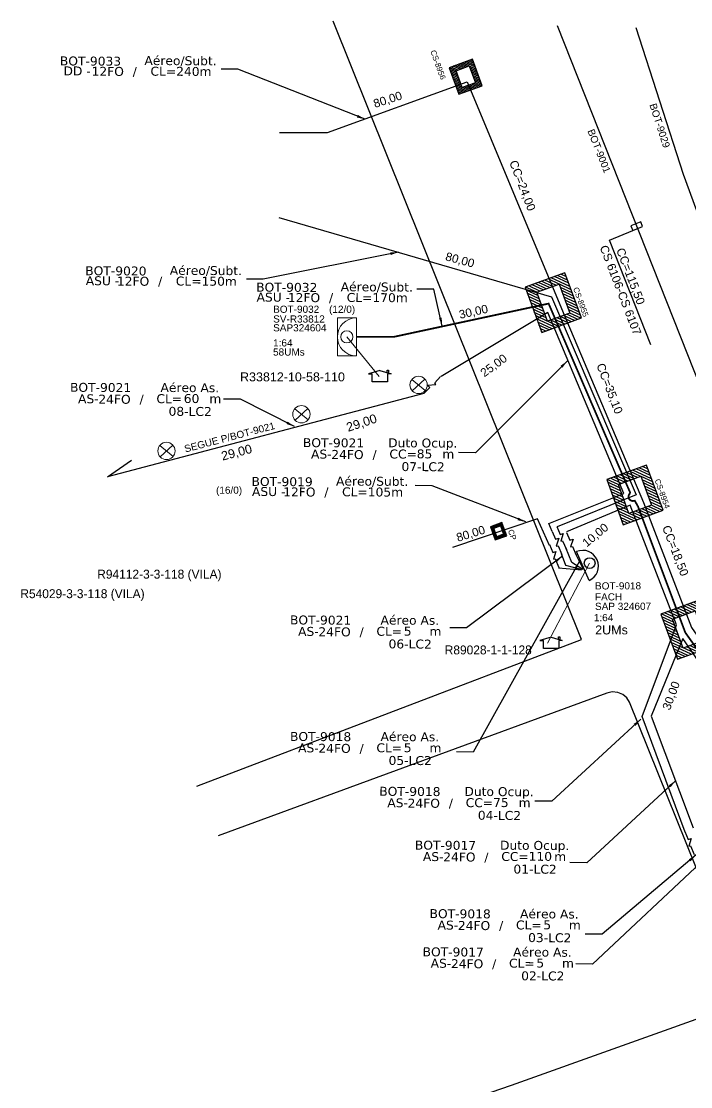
# Model space of a CAD drawing. Header units: metres. Extents: x -1286 to 457, y -500 to 94.
# Drawn here: x -922.7 to -761.7, y -364.1 to -107.8 of the extents above; entities that cross this region are included whole.
import ezdxf
from ezdxf.enums import TextEntityAlignment as Align

# ---------------------------------------------------------------- set-up
doc = ezdxf.new("R2010")
doc.units = ezdxf.units.M
doc.linetypes.add('PHANTOM2', pattern=[1.25, 0.625, -0.125, 0.125, -0.125, 0.125, -0.125])
for name, color, linetype in [('10.1-Caixas Subterrâneas', 5, 'Continuous'), ('CAP a instalar', 1, 'Continuous'), ('Comprimeto de lance', 3, 'Continuous'), ('label_cabos', 7, 'Continuous'), ('Legenda', 1, 'Continuous'), ('locais', 7, 'Continuous'), ('QUADRA', 7, 'Continuous'), ('Subida Lateral', 5, 'Continuous'), ('surveys', 7, 'Continuous'), ('surveys legendas', 7, 'Continuous')]:
    doc.layers.add(name, color=color, linetype=linetype)
for name, color, linetype, lineweight in [('10.4-Postes', 1, 'Continuous', 0), ("20.0-LEGENDA DOS CDO'S", 1, 'Continuous', 0), ('20.1-CDO_INTERIOR', 1, 'Continuous', 0)]:
    doc.layers.add(name, color=color, linetype=linetype, lineweight=lineweight)
doc.layers.add('DROP DE CLIENTE', color=140, linetype='Continuous', plot=False)
doc.layers.add('EXTRA', color=50, linetype='Continuous', plot=False)
doc.styles.add('ARIAL', font='arial.ttf')
doc.styles.add('DIGICADE', font='arial.ttf')
doc.styles.add('FTTH', font='arial.ttf')
doc.styles.add('siredit', font='verdana.ttf')
doc.linetypes.add('FENCELINE1', pattern='A,0.25,-0.1,[133,ltypeshp.shx,S=0.1,R=0,X=-0.1,Y=0],-0.1,1', length=1.45)
doc.dimstyles.new('ISO-25', dxfattribs={"dimtxt": 2.5, "dimasz": 2.5, "dimexe": 1.25, "dimexo": 0.625, "dimtad": 1, "dimtxsty": 'Standard', "dimcen": 2.5, "dimadec": 0, "dimazin": 0, "dimtfac": 1, "dimtmove": 0, "dimatfit": 3, "dimfxl": 0, "dimarcsym": 0})

# ---------------------------------------------------------------- blocks, each defined once
blk = doc.blocks.new('*X70')
at = {"color": 0, "linetype": 'Continuous'}
for p, q in [((-1.25, 0.34099), (-0.49099, 1.1)), ((-1.25, 0.517767), (-0.667767, 1.1)), ((-1.25, 0.694544), (-0.844544, 1.1)), ((-1.25, 0.87132), (-1.02132, 1.1)), ((-1.25, 1.048097), (-1.198097, 1.1)), ((-1.25, 0.164214), (-0.8035, 0.610714)), ((-0.789214, 0.625), (-0.314214, 1.1)), ((-0.612437, 0.625), (-0.137437, 1.1)), ((-0.43566, 0.625), (0.03934, 1.1)), ((-0.258883, 0.625), (0.216117, 1.1)), ((-0.082107, 0.625), (0.392893, 1.1)), ((0.09467, 0.625), (0.56967, 1.1)), ((0.271447, 0.625), (0.746447, 1.1)), ((0.448223, 0.625), (0.923223, 1.1)), ((0.625, 0.625), (1.1, 1.1)), ((0.801777, 0.625), (1.25, 1.073223)), ((0.8035, 0.449947), (1.25, 0.896447)), ((0.8035, 0.27317), (1.25, 0.71967)), ((-1.25, -0.012563), (-0.8035, 0.433937)), ((-1.25, -0.18934), (-0.8035, 0.25716)), ((-1.25, -0.366117), (-0.8035, 0.080383)), ((0.8035, 0.096393), (1.25, 0.542893)), ((0.8035, -0.080383), (1.25, 0.366117)), ((0.8035, -0.25716), (1.25, 0.18934)), ((0.8035, -0.433937), (1.25, 0.012563)), ((-1.25, -0.542893), (-0.8035, -0.096393)), ((-1.25, -0.71967), (-0.8035, -0.27317)), ((-1.25, -0.896447), (-0.8035, -0.449947)), ((0.49099, -1.1), (1.25, -0.34099)), ((0.667767, -1.1), (1.25, -0.517767)), ((0.8035, -0.610714), (1.25, -0.164214)), ((-1.25, -1.073223), (-0.801777, -0.625)), ((-1.1, -1.1), (-0.625, -0.625)), ((-0.923223, -1.1), (-0.448223, -0.625)), ((-0.746447, -1.1), (-0.271447, -0.625)), ((-0.56967, -1.1), (-0.09467, -0.625)), ((-0.392893, -1.1), (0.082107, -0.625)), ((-0.216117, -1.1), (0.258883, -0.625)), ((-0.03934, -1.1), (0.43566, -0.625)), ((0.137437, -1.1), (0.612437, -0.625)), ((0.314214, -1.1), (0.789214, -0.625)), ((0.844544, -1.1), (1.25, -0.694544)), ((1.02132, -1.1), (1.25, -0.87132)), ((1.198097, -1.1), (1.25, -1.048097))]:
    blk.add_line(p, q, dxfattribs=at)
blk = doc.blocks.new('MANHOLE_MQ')
at = {"color": 0, "linetype": 'Continuous'}
for p, q in [((0.00000623, 0.00000569), (-0.00000627, 0.00000569)), ((-0.00000627, 0.00000569), (-0.00000627, -0.00000531)), ((0.00000623, -0.00000531), (0.00000623, 0.00000569)), ((-0.00000404, 0.00000331), (0.00000399, 0.00000331)), ((-0.00000404, -0.00000294), (-0.00000404, 0.00000331)), ((0.00000399, 0.00000331), (0.00000399, -0.00000294)), ((-0.00000627, -0.00000531), (0.00000623, -0.00000531)), ((0.00000399, -0.00000294), (-0.00000404, -0.00000294)), ((0.00000399, -0.00000294), (0.00000399, -0.00000294))]:
    blk.add_line(p, q, dxfattribs=at)
at = {"color": 0, "linetype": 'Continuous', "xscale": 5e-06, "yscale": 5e-06, "zscale": 1e-05}
blk.add_blockref('*X70', (-0.00000002, 0.00000019), dxfattribs=at)
blk = doc.blocks.new('SURVEY_SURVEY')
for p, q in [((0, 0.0000127), (-0.0000126, 0.000009)), ((0, 0.0000127), (0.0000126, 0.000009)), ((0.0000084, 0.0000132), (0.0000098, 0.0000132)), ((0.0000084, 0.0000103), (0.0000084, 0.0000132)), ((0.0000098, 0.0000132), (0.0000098, 0.0000099)), ((-0.0000126, 0.000009), (-0.0000086, 0.000009)), ((-0.0000086, 0), (-0.0000086, 0.000009)), ((0.0000086, 0), (-0.0000086, 0)), ((0.0000126, 0.000009), (0.0000086, 0.000009)), ((0.0000086, 0.000009), (0.0000086, 0))]:
    blk.add_line(p, q)
blk = doc.blocks.new('PDO_PRD')
at = {"color": 7}
blk.add_line((2.5, 0), (-2.5, 0), dxfattribs=at)
blk.add_circle((0, 1.19), 0.862, dxfattribs=at)
blk.add_arc((0, 0), 2.5, 0, 180, dxfattribs=at)
blk = doc.blocks.new('POLE_POLE')
at = {"layer": '10.4-Postes', "color": 1, "linetype": 'PHANTOM2'}
for points in [[(-0.00000489, 0.00000799), (0.00000449, 0.00000037)], [(0.00000423, 0.00000829), (-0.00000463, 0.00000007)]]:
    blk.add_lwpolyline(points, dxfattribs=at)
at = {"layer": '10.4-Postes', "color": 1}
blk.add_circle((-0.0000002, 0.00000418), 0.00000604, dxfattribs=at)
blk = doc.blocks.new('Inst CDOE-8 CAIXA DIST OPT CDOE 48F_8D C_SPL OPTAP')
at = {"layer": "20.0-LEGENDA DOS CDO'S", "color": 0}
for tag, p, style, flags in [('ID_ATIVIDADE', (0.12, 6.47), 'ARIAL', 3), ('FATOR', (7.92, 6.47), 'ARIAL', 1), ('QTDE', (0.23, -0.97), 'DIGICADE', 3)]:
    blk.add_attdef(tag, p, '', height=0.8, rotation=0.118, dxfattribs=dict(at, style=style, flags=flags))
at = {"layer": "20.0-LEGENDA DOS CDO'S", "color": 0, "style": 'ARIAL'}
for tag, p, height in [('FID', (0.12, 5.25), 0.8), ('CORDOALHA', (0.12, 4.02), 0.8), ('SAP', (0.12, 2.96), 0.8), ('1:XX', (-0.01, 1.7), 0.8), ('UMS', (0.14, 0.22), 1)]:
    blk.add_attdef(tag, p, '', height=height, rotation=0.118, dxfattribs=at)
blk.add_attdef('FIBRAS_UTILIZADAS', text='', height=0.8, rotation=0.118, dxfattribs=at).set_placement((13.48, 5.26), align=Align.CENTER)
blk = doc.blocks.new('Inst CB DT OCUP CFOA-SM-AS-80-TS-24')
at = {"layer": 'label_cabos', "color": 0, "style": 'siredit'}
for tag, flags, p in [('ID_ATIVIDADE', 3, (1.31, 2.67)), ('FATOR', 1, (11.56, 2.55))]:
    blk.add_attdef(tag, text='', height=1, rotation=359.69, dxfattribs=dict(at, flags=flags)).set_placement(p, align=Align.MIDDLE_CENTER)
for tag, p in [('DESTINO_CABO', (3.13, 1.26)), ('TIPO_CABO', (13.11, 1.24)), ('TIPO_CABO', (1.76, 0)), ('CABO', (4.69, -0.05)), ('/', (7.71, -0.05)), ('LANCE', (10.91, 0)), ('UND', (15.96, 0)), ('FID', (13.15, -1.41))]:
    blk.add_attdef(tag, text='', height=1, rotation=359.69, dxfattribs=at).set_placement(p, align=Align.MIDDLE_CENTER)
blk.add_attdef('QTDE', (12.43, -0.47), '', height=1, rotation=359.69, dxfattribs=at)
blk = doc.blocks.new('Inst CB AS CFOA-SM-AS-80-TS-24')
at = {"layer": 'label_cabos', "color": 0, "style": 'siredit'}
for tag, flags, p in [('ID_ATIVIDADE', 3, (1.31, 2.67)), ('FATOR', 1, (11.56, 2.55))]:
    blk.add_attdef(tag, text='', height=1, rotation=359.69, dxfattribs=dict(at, flags=flags)).set_placement(p, align=Align.MIDDLE_CENTER)
for tag, p in [('DESTINO_CABO', (3.13, 1.26)), ('TIPO_CABO', (13.11, 1.24)), ('TIPO_CABO', (1.76, 0)), ('CABO', (4.69, -0.05)), ('/', (7.71, -0.05)), ('LANCE', (10.81, 0)), ('UND', (15.96, 0)), ('FID', (13.15, -1.41))]:
    blk.add_attdef(tag, text='', height=1, rotation=359.69, dxfattribs=at).set_placement(p, align=Align.MIDDLE_CENTER)
blk.add_attdef('QTDE', (12.43, -0.47), '', height=1, rotation=359.69, dxfattribs=at)
blk = doc.blocks.new('LEGENDA DOS CABOS')
at = {"layer": 'EXTRA', "color": 0, "style": 'siredit'}
for tag, p in [('ID', (4.6, 0.97)), ('XX', (9.03, 0.97))]:
    blk.add_attdef(tag, text='', height=0.48, rotation=359.69, dxfattribs=at).set_placement(p, align=Align.MIDDLE_CENTER)
at = {"layer": 'Legenda', "color": 0, "style": 'siredit'}
for tag, p in [('TIPO_CABO', (1.31, 0)), ('CABO', (4.69, -0.05)), ('/', (6.81, -0.05)), ('METROS', (10.03, -0.05))]:
    blk.add_attdef(tag, text='', height=0.8, rotation=359.69, dxfattribs=at).set_placement(p, align=Align.MIDDLE_CENTER)

msp = doc.modelspace()

# ---------------------------------------------------------------- linework, layer by layer
at = {"layer": '10.1-Caixas Subterrâneas', "color": 30}
msp.add_lwpolyline([(-771.31, -185.65), (-781.26, -160.43), (-773.29, -157.11), (-773.74, -156.04), (-776.14, -157.01), (-775.71, -157.98)], dxfattribs=at)
at = {"layer": '20.1-CDO_INTERIOR', "color": 1, "lineweight": 18}
msp.add_lwpolyline([(-846.7, -188.27), (-846.7, -179.13), (-842.13, -179.13), (-842.13, -188.26)], close=True, dxfattribs=at)
msp.add_circle((-844.42, -183.7), 1.46, dxfattribs=at)
msp.add_arc((-842.13, -183.7), 4.57, 90.0276, 270.0276, dxfattribs=at)
at = {"layer": 'CAP a instalar', "color": 7, "linetype": 'FENCELINE1', "ltscale": 5}
for points in [[(-793.86, -108.82), (-739.52, -245.81), (-736.96, -272.45), (-707.76, -338.89)], [(-774.93, -109.3), (-763.55, -144.59), (-727.01, -244.25), (-718.94, -246.82), (-701.63, -291.13), (-704.93, -331.9)], [(-860.59, -134.52), (-849.08, -134.52), (-815.51, -122.35), (-792.37, -177.87), (-773.05, -223.57), (-761.52, -253.64), (-757.81, -258.89), (-741.28, -283.99), (-703.95, -296.8), (-706.32, -332.09), (-706.22, -332.24)], [(-860.73, -154.99), (-795.23, -174.1), (-774.86, -221.74), (-793.81, -229.4)], [(-795.02, -230.54), (-795.82, -228.63), (-777.77, -221.36), (-796.09, -177.87), (-821.75, -193.27)], [(-825.93, -197.34), (-901.95, -217.34), (-896.21, -213.39)], [(-776.28, -224.16), (-791.59, -230.63)], [(-763.08, -302.86), (-773.39, -275.06), (-765.15, -252.94), (-776.28, -224.16)], [(-795.71, -233.89), (-798.59, -227.5), (-819.01, -234.38)], [(-787.63, -239.67), (-790.34, -238), (-791.77, -234.45)], [(-788.04, -239.66), (-791.78, -238.68), (-792.76, -235.92)], [(-789.25, -236.25), (-787.61, -239.6), (-787.63, -239.59)], [(-793.5, -239.23), (-787.94, -239.77)], [(-752.4, -376.1), (-734.05, -350.75), (-705.73, -340.27), (-709.11, -332.79), (-707.59, -299.51), (-743.05, -286.78), (-760.86, -260.16), (-763.57, -256.3), (-771.21, -274.92), (-761.14, -301.85)]]:
    msp.add_lwpolyline(points, dxfattribs=at)
at = {"layer": 'CAP a instalar', "color": 1, "linetype": 'FENCELINE1', "ltscale": 5, "const_width": 0.43}
for points in [[(-841.99, -183.7), (-833.14, -183.7), (-795.89, -175.69), (-776.22, -221.3)], [(-775.25, -222.97), (-774.38, -224.52), (-763.02, -254.83), (-758.99, -260.48), (-742.24, -285.48), (-706.02, -298.1), (-708, -332.5), (-704.17, -341.29), (-733.15, -351.63), (-752.4, -376.1)]]:
    msp.add_lwpolyline(points, dxfattribs=at)
msp.add_lwpolyline([(-776.22, -221.3, 0.933346), (-775.19, -223.07)], format="xyb", dxfattribs=at)
at = {"layer": 'DROP DE CLIENTE', "lineweight": 0}
for p, q in [((-844.42, -183.7), (-836.67, -193.25)), ((-786.02, -238.12), (-796.14, -257.37))]:
    msp.add_line(p, q, dxfattribs=at)
at = {"layer": 'QUADRA', "color": 4}
for points in [[(-880.53, -291.79), (-788.01, -256.47), (-822.02, -171.69), (-847.73, -107.78)], [(-839.29, -375.63), (-804.8, -363.75), (-751.44, -344.68), (-750.33, -344.1), (-749.44, -343.2), (-748.89, -342.1), (-748.74, -340.9), (-749.01, -339.7), (-776.42, -271.55), (-777.08, -270.51), (-778.06, -269.71), (-779.26, -269.24), (-780.58, -269.11), (-781.86, -269.38), (-875.32, -303.78)]]:
    msp.add_lwpolyline(points, dxfattribs=at)
at = {"layer": 'Subida Lateral', "color": 5}
for points in [[(-825.93, -197.34), (-824.47, -195.9), (-824.98, -195.3), (-823.04, -195.15), (-823.28, -194.75), (-821.88, -193.26)], [(-795.01, -230.52), (-794.21, -232.4), (-793.47, -232.15), (-794.04, -234.02), (-793.59, -233.94), (-792.7, -236.03)], [(-793.93, -229.34), (-793.13, -231.23), (-792.39, -230.97), (-792.97, -232.84), (-792.51, -232.76), (-791.62, -234.86)], [(-791.56, -230.74), (-790.76, -232.62), (-790.02, -232.37), (-790.59, -234.24), (-790.14, -234.16), (-789.25, -236.25)], [(-795.71, -233.69), (-794.91, -235.57), (-794.17, -235.32), (-794.74, -237.19), (-794.29, -237.11), (-793.4, -239.2)], [(-763.16, -302.71), (-762.36, -304.6), (-761.62, -304.35), (-762.19, -306.21), (-761.74, -306.13), (-760.85, -308.23)]]:
    msp.add_lwpolyline(points, dxfattribs=at)

# ---------------------------------------------------------------- block references
at = {"layer": '10.1-Caixas Subterrâneas', "color": 30, "rotation": 110.0743727343682}
for p, xscale, yscale, zscale in [((-815.73, -121.07), 540561.5258944549, 540561.5258944549, 540561.5258944549), ((-794.6, -175.39), 926393.9603065822, 926393.9603065822, 926393.9603065822), ((-774.97, -221.64), 926393.9603065822, 926393.9603065822, 926393.9603065822), ((-807.87, -230.44), 269211.767456305, 269211.767456305, 269211.767456305), ((-761.95, -254), 926393.9603065822, 926393.9603065822, 926393.9603065822)]:
    msp.add_blockref('MANHOLE_MQ', p, dxfattribs=dict(at, xscale=xscale, yscale=yscale, zscale=zscale))
at = {"layer": "20.0-LEGENDA DOS CDO'S", "color": 7, "lineweight": 0, "xscale": 2.150537634408602, "yscale": 2.150537634408602, "zscale": 2.150537634408602}
msp.add_blockref('Inst CDOE-8 CAIXA DIST OPT CDOE 48F_8D C_SPL OPTAP', (-784.99, -255.76), dxfattribs=at).add_auto_attribs({'FID': 'BOT-9018', 'CORDOALHA': 'FACH', 'SAP': 'SAP 324607', '1:XX': '1:64', 'UMS': '2UMs', 'FIBRAS_UTILIZADAS': '(8/0)'})
at = {"layer": 'CAP a instalar', "linetype": 'FENCELINE1', "ltscale": 5, "xscale": 1.506270967882164, "yscale": 1.506270967882164, "zscale": 1.506270967882164, "rotation": 293.3852210611132}
msp.add_blockref('PDO_PRD', (-787.66, -238.83), dxfattribs=at)
at = {"layer": 'label_cabos', "color": 0, "lineweight": 0}
ref = msp.add_blockref('LEGENDA DOS CABOS', (-915.18, -120.84), dxfattribs=dict(at, xscale=2.150537634408602, yscale=2.150537634408602, zscale=2.150537634408602))
ref.add_attrib('ID', 'BOT-9033', dxfattribs={"color": 0, "height": 2.151, "rotation": 359.69, "style": 'siredit'}).set_placement((-906.06, -117.34), align=Align.MIDDLE_CENTER)
ref.add_attrib('CABO', '12FO', dxfattribs={"color": 0, "height": 2.151, "rotation": 359.69, "style": 'siredit'}).set_placement((-901.92, -119.82), align=Align.MIDDLE_CENTER)
ref.add_attrib('METROS', 'CL=240m', dxfattribs={"color": 0, "height": 2.151, "rotation": 359.69, "style": 'siredit'}).set_placement((-884.3, -119.82), align=Align.MIDDLE_CENTER)
ref.add_attrib('XX', 'Aéreo/Subt.', dxfattribs={"color": 0, "height": 2.1505, "rotation": 359.69, "style": 'siredit'}).set_placement((-884.41, -117.25), align=Align.MIDDLE_CENTER)
ref.add_attrib('/', '/', dxfattribs={"color": 0, "height": 2.15, "rotation": 359.69, "style": 'siredit'}).set_placement((-895.41, -119.82), align=Align.MIDDLE_CENTER)
ref.add_attrib('TIPO_CABO', 'DD -', dxfattribs={"color": 0, "height": 2.151, "rotation": 359.69, "style": 'siredit'}).set_placement((-909.29, -119.72), align=Align.MIDDLE_CENTER)
ref = msp.add_blockref('LEGENDA DOS CABOS', (-909.08, -171.33), dxfattribs=dict(at, xscale=2.150537634408602, yscale=2.150537634408602, zscale=2.150537634408602))
ref.add_attrib('ID', 'BOT-9020', dxfattribs={"color": 0, "height": 2.151, "rotation": 359.69, "style": 'siredit'}).set_placement((-899.96, -167.82), align=Align.MIDDLE_CENTER)
ref.add_attrib('CABO', '12FO', dxfattribs={"color": 0, "height": 2.151, "rotation": 359.69, "style": 'siredit'}).set_placement((-895.82, -170.3), align=Align.MIDDLE_CENTER)
ref.add_attrib('METROS', 'CL=150m', dxfattribs={"color": 0, "height": 2.151, "rotation": 359.69, "style": 'siredit'}).set_placement((-878.2, -170.3), align=Align.MIDDLE_CENTER)
ref.add_attrib('XX', 'Aéreo/Subt.', dxfattribs={"color": 0, "height": 2.1505, "rotation": 359.69, "style": 'siredit'}).set_placement((-878.31, -167.73), align=Align.MIDDLE_CENTER)
ref.add_attrib('/', '/', dxfattribs={"color": 0, "height": 2.15, "rotation": 359.69, "style": 'siredit'}).set_placement((-889.31, -170.3), align=Align.MIDDLE_CENTER)
ref.add_attrib('TIPO_CABO', 'ASU -', dxfattribs={"color": 0, "height": 2.151, "rotation": 359.69, "style": 'siredit'}).set_placement((-903.18, -170.2), align=Align.MIDDLE_CENTER)
ref = msp.add_blockref('LEGENDA DOS CABOS', (-867.98, -175.28), dxfattribs=dict(at, xscale=2.150537634408602, yscale=2.150537634408602, zscale=2.150537634408602))
ref.add_attrib('ID', 'BOT-9032', dxfattribs={"color": 0, "height": 2.151, "rotation": 359.69, "style": 'siredit'}).set_placement((-858.86, -171.77), align=Align.MIDDLE_CENTER)
ref.add_attrib('CABO', '12FO', dxfattribs={"color": 0, "height": 2.151, "rotation": 359.69, "style": 'siredit'}).set_placement((-854.72, -174.25), align=Align.MIDDLE_CENTER)
ref.add_attrib('METROS', 'CL=170m', dxfattribs={"color": 0, "height": 2.151, "rotation": 359.69, "style": 'siredit'}).set_placement((-837.1, -174.25), align=Align.MIDDLE_CENTER)
ref.add_attrib('XX', 'Aéreo/Subt.', dxfattribs={"color": 0, "height": 2.1505, "rotation": 359.69, "style": 'siredit'}).set_placement((-837.21, -171.68), align=Align.MIDDLE_CENTER)
ref.add_attrib('/', '/', dxfattribs={"color": 0, "height": 2.15, "rotation": 359.69, "style": 'siredit'}).set_placement((-848.21, -174.25), align=Align.MIDDLE_CENTER)
ref.add_attrib('TIPO_CABO', 'ASU -', dxfattribs={"color": 0, "height": 2.151, "rotation": 359.69, "style": 'siredit'}).set_placement((-862.09, -174.15), align=Align.MIDDLE_CENTER)
at = {"layer": 'label_cabos'}
ref = msp.add_blockref('Inst CB AS CFOA-SM-AS-80-TS-24', (-910.37, -198.58), dxfattribs=dict(at, xscale=2.150537634408602, yscale=2.150537634408602, zscale=2.150537634408602))
ref.add_attrib('DESTINO_CABO', 'BOT-9021', dxfattribs={"color": 0, "height": 2.151, "rotation": 359.69, "style": 'siredit'}).set_placement((-903.63, -195.87), align=Align.MIDDLE_CENTER)
ref.add_attrib('TIPO_CABO', 'Aéreo As.', dxfattribs={"color": 0, "height": 2.151, "rotation": 359.69, "style": 'siredit'}).set_placement((-882.18, -195.91), align=Align.MIDDLE_CENTER)
ref.add_attrib('CABO', '24FO', dxfattribs={"color": 0, "height": 2.151, "rotation": 359.69, "style": 'siredit'}).set_placement((-900.29, -198.7), align=Align.MIDDLE_CENTER)
ref.add_attrib('/', '/', dxfattribs={"color": 0, "height": 2.15, "rotation": 359.69, "style": 'siredit'}).set_placement((-893.78, -198.7), align=Align.MIDDLE_CENTER)
ref.add_attrib('TIPO_CABO', 'AS-', dxfattribs={"color": 0, "height": 2.151, "rotation": 359.69, "style": 'siredit'}).set_placement((-906.58, -198.59), align=Align.MIDDLE_CENTER)
ref.add_attrib('FID', '08-LC2', dxfattribs={"color": 0, "height": 2.151, "rotation": 359.69, "style": 'siredit'}).set_placement((-882.09, -201.63), align=Align.MIDDLE_CENTER)
ref.add_attrib('LANCE', 'CL=', dxfattribs={"color": 0, "height": 2.151, "rotation": 359.69, "style": 'siredit'}).set_placement((-887.12, -198.58), align=Align.MIDDLE_CENTER)
ref.add_attrib('QTDE', '60', (-883.64, -199.6), dxfattribs={"color": 0, "height": 2.151, "rotation": 359.69, "style": 'siredit'})
ref.add_attrib('UND', 'm', dxfattribs={"color": 0, "height": 2.15, "rotation": 359.69, "style": 'siredit'}).set_placement((-876.04, -198.58), align=Align.MIDDLE_CENTER)
at = {"layer": 'label_cabos', "lineweight": 0}
ref = msp.add_blockref('Inst CB DT OCUP CFOA-SM-AS-80-TS-24', (-854.34, -211.89), dxfattribs=dict(at, xscale=2.150537634408602, yscale=2.150537634408602, zscale=2.150537634408602))
ref.add_attrib('DESTINO_CABO', 'BOT-9021', dxfattribs={"color": 0, "height": 2.151, "rotation": 359.69, "style": 'siredit'}).set_placement((-847.61, -209.18), align=Align.MIDDLE_CENTER)
ref.add_attrib('CABO', '24FO', dxfattribs={"color": 0, "height": 2.151, "rotation": 359.69, "style": 'siredit'}).set_placement((-844.27, -212), align=Align.MIDDLE_CENTER)
ref.add_attrib('TIPO_CABO', 'Duto Ocup.', dxfattribs={"color": 0, "height": 2.151, "rotation": 359.69, "style": 'siredit'}).set_placement((-826.15, -209.22), align=Align.MIDDLE_CENTER)
ref.add_attrib('/', '/', dxfattribs={"color": 0, "height": 2.15, "rotation": 359.69, "style": 'siredit'}).set_placement((-837.75, -212), align=Align.MIDDLE_CENTER)
ref.add_attrib('TIPO_CABO', 'AS-', dxfattribs={"color": 0, "height": 2.151, "rotation": 359.69, "style": 'siredit'}).set_placement((-850.55, -211.9), align=Align.MIDDLE_CENTER)
ref.add_attrib('FID', '07-LC2', dxfattribs={"color": 0, "height": 2.151, "rotation": 359.69, "style": 'siredit'}).set_placement((-826.07, -214.93), align=Align.MIDDLE_CENTER)
ref.add_attrib('LANCE', 'CC=', dxfattribs={"color": 0, "height": 2.151, "rotation": 359.69, "style": 'siredit'}).set_placement((-830.88, -211.89), align=Align.MIDDLE_CENTER)
ref.add_attrib('QTDE', '85', (-827.61, -212.91), dxfattribs={"color": 0, "height": 2.151, "rotation": 359.69, "style": 'siredit'})
ref.add_attrib('UND', 'm', dxfattribs={"color": 0, "height": 2.15, "rotation": 359.69, "style": 'siredit'}).set_placement((-820.01, -211.89), align=Align.MIDDLE_CENTER)
at = {"layer": 'label_cabos', "color": 0, "lineweight": 0}
ref = msp.add_blockref('LEGENDA DOS CABOS', (-869.1, -222.03), dxfattribs=dict(at, xscale=2.150537634408602, yscale=2.150537634408602, zscale=2.150537634408602))
ref.add_attrib('ID', 'BOT-9019', dxfattribs={"color": 0, "height": 2.151, "rotation": 359.69, "style": 'siredit'}).set_placement((-859.98, -218.52), align=Align.MIDDLE_CENTER)
ref.add_attrib('CABO', '12FO', dxfattribs={"color": 0, "height": 2.151, "rotation": 359.69, "style": 'siredit'}).set_placement((-855.84, -221.01), align=Align.MIDDLE_CENTER)
ref.add_attrib('METROS', 'CL=105m', dxfattribs={"color": 0, "height": 2.151, "rotation": 359.69, "style": 'siredit'}).set_placement((-838.22, -221.01), align=Align.MIDDLE_CENTER)
ref.add_attrib('XX', 'Aéreo/Subt.', dxfattribs={"color": 0, "height": 2.1505, "rotation": 359.69, "style": 'siredit'}).set_placement((-838.33, -218.43), align=Align.MIDDLE_CENTER)
ref.add_attrib('/', '/', dxfattribs={"color": 0, "height": 2.15, "rotation": 359.69, "style": 'siredit'}).set_placement((-849.33, -221.01), align=Align.MIDDLE_CENTER)
ref.add_attrib('TIPO_CABO', 'ASU -', dxfattribs={"color": 0, "height": 2.151, "rotation": 359.69, "style": 'siredit'}).set_placement((-863.2, -220.91), align=Align.MIDDLE_CENTER)
at = {"layer": 'label_cabos'}
ref = msp.add_blockref('Inst CB AS CFOA-SM-AS-80-TS-24', (-857.45, -254.55), dxfattribs=dict(at, xscale=2.150537634408602, yscale=2.150537634408602, zscale=2.150537634408602))
ref.add_attrib('DESTINO_CABO', 'BOT-9021', dxfattribs={"color": 0, "height": 2.151, "rotation": 359.69, "style": 'siredit'}).set_placement((-850.72, -251.83), align=Align.MIDDLE_CENTER)
ref.add_attrib('TIPO_CABO', 'Aéreo As.', dxfattribs={"color": 0, "height": 2.151, "rotation": 359.69, "style": 'siredit'}).set_placement((-829.26, -251.87), align=Align.MIDDLE_CENTER)
ref.add_attrib('CABO', '24FO', dxfattribs={"color": 0, "height": 2.151, "rotation": 359.69, "style": 'siredit'}).set_placement((-847.37, -254.66), align=Align.MIDDLE_CENTER)
ref.add_attrib('/', '/', dxfattribs={"color": 0, "height": 2.15, "rotation": 359.69, "style": 'siredit'}).set_placement((-840.86, -254.66), align=Align.MIDDLE_CENTER)
ref.add_attrib('TIPO_CABO', 'AS-', dxfattribs={"color": 0, "height": 2.151, "rotation": 359.69, "style": 'siredit'}).set_placement((-853.66, -254.56), align=Align.MIDDLE_CENTER)
ref.add_attrib('FID', '06-LC2', dxfattribs={"color": 0, "height": 2.151, "rotation": 359.69, "style": 'siredit'}).set_placement((-829.18, -257.59), align=Align.MIDDLE_CENTER)
ref.add_attrib('LANCE', 'CL=', dxfattribs={"color": 0, "height": 2.151, "rotation": 359.69, "style": 'siredit'}).set_placement((-834.21, -254.54), align=Align.MIDDLE_CENTER)
ref.add_attrib('QTDE', '5', (-830.72, -255.57), dxfattribs={"color": 0, "height": 2.15, "rotation": 359.69, "style": 'siredit'})
ref.add_attrib('UND', 'm', dxfattribs={"color": 0, "height": 2.15, "rotation": 359.69, "style": 'siredit'}).set_placement((-823.12, -254.54), align=Align.MIDDLE_CENTER)
ref = msp.add_blockref('Inst CB AS CFOA-SM-AS-80-TS-24', (-857.45, -282.57), dxfattribs=dict(at, xscale=2.150537634408602, yscale=2.150537634408602, zscale=2.150537634408602))
ref.add_attrib('DESTINO_CABO', 'BOT-9018', dxfattribs={"color": 0, "height": 2.151, "rotation": 359.69, "style": 'siredit'}).set_placement((-850.72, -279.86), align=Align.MIDDLE_CENTER)
ref.add_attrib('TIPO_CABO', 'Aéreo As.', dxfattribs={"color": 0, "height": 2.151, "rotation": 359.69, "style": 'siredit'}).set_placement((-829.26, -279.9), align=Align.MIDDLE_CENTER)
ref.add_attrib('CABO', '24FO', dxfattribs={"color": 0, "height": 2.151, "rotation": 359.69, "style": 'siredit'}).set_placement((-847.37, -282.69), align=Align.MIDDLE_CENTER)
ref.add_attrib('/', '/', dxfattribs={"color": 0, "height": 2.15, "rotation": 359.69, "style": 'siredit'}).set_placement((-840.86, -282.69), align=Align.MIDDLE_CENTER)
ref.add_attrib('TIPO_CABO', 'AS-', dxfattribs={"color": 0, "height": 2.151, "rotation": 359.69, "style": 'siredit'}).set_placement((-853.66, -282.58), align=Align.MIDDLE_CENTER)
ref.add_attrib('FID', '05-LC2', dxfattribs={"color": 0, "height": 2.151, "rotation": 359.69, "style": 'siredit'}).set_placement((-829.18, -285.62), align=Align.MIDDLE_CENTER)
ref.add_attrib('LANCE', 'CL=', dxfattribs={"color": 0, "height": 2.151, "rotation": 359.69, "style": 'siredit'}).set_placement((-834.21, -282.57), align=Align.MIDDLE_CENTER)
ref.add_attrib('QTDE', '5', (-830.72, -283.6), dxfattribs={"color": 0, "height": 2.15, "rotation": 359.69, "style": 'siredit'})
ref.add_attrib('UND', 'm', dxfattribs={"color": 0, "height": 2.15, "rotation": 359.69, "style": 'siredit'}).set_placement((-823.12, -282.57), align=Align.MIDDLE_CENTER)
at = {"layer": 'label_cabos', "lineweight": 0}
ref = msp.add_blockref('Inst CB DT OCUP CFOA-SM-AS-80-TS-24', (-835.99, -295.78), dxfattribs=dict(at, xscale=2.150537634408602, yscale=2.150537634408602, zscale=2.150537634408602))
ref.add_attrib('DESTINO_CABO', 'BOT-9018', dxfattribs={"color": 0, "height": 2.151, "rotation": 359.69, "style": 'siredit'}).set_placement((-829.25, -293.06), align=Align.MIDDLE_CENTER)
ref.add_attrib('CABO', '24FO', dxfattribs={"color": 0, "height": 2.151, "rotation": 359.69, "style": 'siredit'}).set_placement((-825.91, -295.89), align=Align.MIDDLE_CENTER)
ref.add_attrib('TIPO_CABO', 'Duto Ocup.', dxfattribs={"color": 0, "height": 2.151, "rotation": 359.69, "style": 'siredit'}).set_placement((-807.8, -293.1), align=Align.MIDDLE_CENTER)
ref.add_attrib('/', '/', dxfattribs={"color": 0, "height": 2.15, "rotation": 359.69, "style": 'siredit'}).set_placement((-819.4, -295.89), align=Align.MIDDLE_CENTER)
ref.add_attrib('TIPO_CABO', 'AS-', dxfattribs={"color": 0, "height": 2.151, "rotation": 359.69, "style": 'siredit'}).set_placement((-832.2, -295.79), align=Align.MIDDLE_CENTER)
ref.add_attrib('FID', '04-LC2', dxfattribs={"color": 0, "height": 2.151, "rotation": 359.69, "style": 'siredit'}).set_placement((-807.71, -298.82), align=Align.MIDDLE_CENTER)
ref.add_attrib('LANCE', 'CC=', dxfattribs={"color": 0, "height": 2.151, "rotation": 359.69, "style": 'siredit'}).set_placement((-812.53, -295.77), align=Align.MIDDLE_CENTER)
ref.add_attrib('QTDE', '75', (-809.26, -296.8), dxfattribs={"color": 0, "height": 2.151, "rotation": 359.69, "style": 'siredit'})
ref.add_attrib('UND', 'm', dxfattribs={"color": 0, "height": 2.15, "rotation": 359.69, "style": 'siredit'}).set_placement((-801.66, -295.77), align=Align.MIDDLE_CENTER)
ref = msp.add_blockref('Inst CB DT OCUP CFOA-SM-AS-80-TS-24', (-827.43, -308.72), dxfattribs=dict(at, xscale=2.150537634408602, yscale=2.150537634408602, zscale=2.150537634408602))
ref.add_attrib('DESTINO_CABO', 'BOT-9017', dxfattribs={"color": 0, "height": 2.151, "rotation": 359.69, "style": 'siredit'}).set_placement((-820.69, -306.01), align=Align.MIDDLE_CENTER)
ref.add_attrib('CABO', '24FO', dxfattribs={"color": 0, "height": 2.151, "rotation": 359.69, "style": 'siredit'}).set_placement((-817.35, -308.83), align=Align.MIDDLE_CENTER)
ref.add_attrib('TIPO_CABO', 'Duto Ocup.', dxfattribs={"color": 0, "height": 2.151, "rotation": 359.69, "style": 'siredit'}).set_placement((-799.24, -306.04), align=Align.MIDDLE_CENTER)
ref.add_attrib('/', '/', dxfattribs={"color": 0, "height": 2.15, "rotation": 359.69, "style": 'siredit'}).set_placement((-810.84, -308.83), align=Align.MIDDLE_CENTER)
ref.add_attrib('TIPO_CABO', 'AS-', dxfattribs={"color": 0, "height": 2.151, "rotation": 359.69, "style": 'siredit'}).set_placement((-823.64, -308.73), align=Align.MIDDLE_CENTER)
ref.add_attrib('FID', '01-LC2', dxfattribs={"color": 0, "height": 2.151, "rotation": 359.69, "style": 'siredit'}).set_placement((-799.15, -311.76), align=Align.MIDDLE_CENTER)
ref.add_attrib('LANCE', 'CC=', dxfattribs={"color": 0, "height": 2.151, "rotation": 359.69, "style": 'siredit'}).set_placement((-803.97, -308.72), align=Align.MIDDLE_CENTER)
ref.add_attrib('QTDE', '110', (-800.7, -309.74), dxfattribs={"color": 0, "height": 2.151, "rotation": 359.69, "style": 'siredit'})
ref.add_attrib('UND', 'm', dxfattribs={"color": 0, "height": 2.15, "rotation": 359.69, "style": 'siredit'}).set_placement((-793.1, -308.72), align=Align.MIDDLE_CENTER)
at = {"layer": 'label_cabos'}
ref = msp.add_blockref('Inst CB AS CFOA-SM-AS-80-TS-24', (-823.9, -325.21), dxfattribs=dict(at, xscale=2.150537634408602, yscale=2.150537634408602, zscale=2.150537634408602))
ref.add_attrib('DESTINO_CABO', 'BOT-9018', dxfattribs={"color": 0, "height": 2.151, "rotation": 359.69, "style": 'siredit'}).set_placement((-817.16, -322.49), align=Align.MIDDLE_CENTER)
ref.add_attrib('TIPO_CABO', 'Aéreo As.', dxfattribs={"color": 0, "height": 2.151, "rotation": 359.69, "style": 'siredit'}).set_placement((-795.71, -322.53), align=Align.MIDDLE_CENTER)
ref.add_attrib('CABO', '24FO', dxfattribs={"color": 0, "height": 2.151, "rotation": 359.69, "style": 'siredit'}).set_placement((-813.82, -325.32), align=Align.MIDDLE_CENTER)
ref.add_attrib('/', '/', dxfattribs={"color": 0, "height": 2.15, "rotation": 359.69, "style": 'siredit'}).set_placement((-807.31, -325.32), align=Align.MIDDLE_CENTER)
ref.add_attrib('TIPO_CABO', 'AS-', dxfattribs={"color": 0, "height": 2.151, "rotation": 359.69, "style": 'siredit'}).set_placement((-820.11, -325.22), align=Align.MIDDLE_CENTER)
ref.add_attrib('FID', '03-LC2', dxfattribs={"color": 0, "height": 2.151, "rotation": 359.69, "style": 'siredit'}).set_placement((-795.62, -328.25), align=Align.MIDDLE_CENTER)
ref.add_attrib('LANCE', 'CL=', dxfattribs={"color": 0, "height": 2.151, "rotation": 359.69, "style": 'siredit'}).set_placement((-800.65, -325.2), align=Align.MIDDLE_CENTER)
ref.add_attrib('QTDE', '5', (-797.17, -326.23), dxfattribs={"color": 0, "height": 2.15, "rotation": 359.69, "style": 'siredit'})
ref.add_attrib('UND', 'm', dxfattribs={"color": 0, "height": 2.15, "rotation": 359.69, "style": 'siredit'}).set_placement((-789.57, -325.2), align=Align.MIDDLE_CENTER)
ref = msp.add_blockref('Inst CB AS CFOA-SM-AS-80-TS-24', (-825.57, -334.39), dxfattribs=dict(at, xscale=2.150537634408602, yscale=2.150537634408602, zscale=2.150537634408602))
ref.add_attrib('DESTINO_CABO', 'BOT-9017', dxfattribs={"color": 0, "height": 2.151, "rotation": 359.69, "style": 'siredit'}).set_placement((-818.83, -331.68), align=Align.MIDDLE_CENTER)
ref.add_attrib('TIPO_CABO', 'Aéreo As.', dxfattribs={"color": 0, "height": 2.151, "rotation": 359.69, "style": 'siredit'}).set_placement((-797.38, -331.72), align=Align.MIDDLE_CENTER)
ref.add_attrib('CABO', '24FO', dxfattribs={"color": 0, "height": 2.151, "rotation": 359.69, "style": 'siredit'}).set_placement((-815.49, -334.51), align=Align.MIDDLE_CENTER)
ref.add_attrib('/', '/', dxfattribs={"color": 0, "height": 2.15, "rotation": 359.69, "style": 'siredit'}).set_placement((-808.98, -334.51), align=Align.MIDDLE_CENTER)
ref.add_attrib('TIPO_CABO', 'AS-', dxfattribs={"color": 0, "height": 2.151, "rotation": 359.69, "style": 'siredit'}).set_placement((-821.78, -334.4), align=Align.MIDDLE_CENTER)
ref.add_attrib('FID', '02-LC2', dxfattribs={"color": 0, "height": 2.151, "rotation": 359.69, "style": 'siredit'}).set_placement((-797.29, -337.44), align=Align.MIDDLE_CENTER)
ref.add_attrib('LANCE', 'CL=', dxfattribs={"color": 0, "height": 2.151, "rotation": 359.69, "style": 'siredit'}).set_placement((-802.32, -334.39), align=Align.MIDDLE_CENTER)
ref.add_attrib('QTDE', '5', (-798.84, -335.41), dxfattribs={"color": 0, "height": 2.15, "rotation": 359.69, "style": 'siredit'})
ref.add_attrib('UND', 'm', dxfattribs={"color": 0, "height": 2.15, "rotation": 359.69, "style": 'siredit'}).set_placement((-791.24, -334.39), align=Align.MIDDLE_CENTER)
at = {"layer": 'locais', "color": 10, "xscale": 344086.0215053763, "yscale": 344086.0215053763, "zscale": 344086.0215053763}
for p in [(-827.1, -196.69), (-855.27, -203.76), (-887.72, -212.58)]:
    msp.add_blockref('POLE_POLE', p, dxfattribs=at)
at = {"layer": 'surveys', "color": 255, "xscale": 215053.7634408602, "yscale": 215053.7634408602, "zscale": 215053.7634408602}
for p in [(-836.49, -194.53), (-795.3, -258.67)]:
    msp.add_blockref('SURVEY_SURVEY', p, dxfattribs=at)

# ---------------------------------------------------------------- texts
at = {"layer": '10.1-Caixas Subterrâneas', "color": 30, "style": 'ARIAL'}
for s, height, rotation, p in [('CS-8956', 1.347, 289.7597, (-824.35, -114.98)), ('80,00', 2.021, 17.7908, (-837.65, -128.63)), ('CC=24,00', 2.021, 290.9854, (-805.39, -141.68)), ('80,00', 2.021, 344.9912, (-820.87, -165.23)), ('CS 6106-CS 6107', 2.021, 291.1041, (-783.65, -162.12)), ('CC=115,50', 2.021, 291.1041, (-779.68, -162.77)), ('CS-8955', 1.347, 289.7597, (-790.02, -172.04)), ('30,00', 2.021, 12.5584, (-817.2, -179.37)), ('25,00', 2.021, 36.0294, (-811.36, -193.46)), ('CC=35,10', 2.021, 290.9854, (-784.43, -190.51)), ('CS-8954', 1.347, 289.7597, (-770.41, -218.16)), ('80,00', 2.021, 17.0684, (-817.71, -233.02)), ('CP', 1.347, 289.7597, (-805.7, -230.3)), ('10,00', 2.021, 39.5117, (-786.74, -234.39)), ('CC=18,50', 2.021, 290.9854, (-768.62, -229.52)), ('30,00', 2.021, 69.6451, (-766.72, -273.67))]:
    msp.add_text(s, height=height, rotation=rotation, dxfattribs=at).set_placement(p)
at = {"layer": "20.0-LEGENDA DOS CDO'S", "style": 'ARIAL'}
for s, rotation, p in [('BOT-9029', 287.8649, (-769.14, -132.86)), ('BOT-9001', 291.6354, (-783.75, -138.97))]:
    msp.add_text(s, height=1.72, rotation=rotation, dxfattribs=at).set_placement(p, align=Align.MIDDLE_CENTER)
at = {"layer": "20.0-LEGENDA DOS CDO'S", "color": 1, "style": 'ARIAL'}
for s, p in [('BOT-9032', (-862.14, -177.91)), ('SV-R33812', (-862.13, -180.25)), ('SAP324604', (-862.14, -182.37)), ('1:64', (-862.15, -186.01)), ('58UMs', (-862.16, -188.2))]:
    msp.add_text(s, height=1.72, rotation=359.9724, dxfattribs=at).set_placement(p)
msp.add_text('(12/0)', height=1.72, rotation=359.9724, dxfattribs=at).set_placement((-845.55, -177.92), align=Align.CENTER)
at = {"layer": "20.0-LEGENDA DOS CDO'S", "color": 7, "style": 'ARIAL'}
msp.add_text('SEGUE P/BOT-9021', height=1.7204, rotation=14.7375, dxfattribs=at).set_placement((-872.61, -207.84), align=Align.MIDDLE_CENTER)
at = {"layer": "20.0-LEGENDA DOS CDO'S", "style": 'ARIAL'}
msp.add_text('(16/0)', height=1.72, rotation=0.118, dxfattribs=at).set_placement((-872.73, -221.44), align=Align.CENTER)
at = {"layer": 'Comprimeto de lance', "color": 3, "linetype": 'Continuous', "char_height": 2.1505, "width": 15.8892, "attachment_point": 1, "style": 'FTTH'}
for insert, rotation in [((-844.78, -204.52), 18.2006), ((-874.84, -211.39), 14.7324)]:
    msp.add_mtext('\\pt4.30108;{\\C256;29,00}', dxfattribs=dict(at, insert=insert, rotation=rotation))
at = {"layer": 'surveys legendas', "style": 'ARIAL'}
msp.add_text('R33812-10-58-110', height=2.1505, dxfattribs=at).set_placement((-870.1, -194.4))
at = {"layer": 'surveys legendas', "color": 0}
for s, p in [('R94112-3-3-118 (VILA)', (-904.45, -241.86)), ('R54029-3-3-118 (VILA)', (-922.94, -246.56)), ('R89028-1-1-128', (-820.88, -260.09))]:
    msp.add_text(s, height=2.1505, dxfattribs=at).set_placement(p)

# ---------------------------------------------------------------- leaders
for points in [[(-840.01, -131.34), (-870.62, -119.32), (-874.66, -119.31)], [(-831.96, -163.29), (-864.52, -169.81), (-868.56, -169.8)], [(-821.48, -181.09), (-823.51, -172.21), (-827.55, -172.2)], [(-791.38, -189.48), (-813.5, -211.56), (-817.54, -211.55)], [(-857.01, -205.28), (-870.02, -198.66), (-874.06, -198.65)], [(-801.39, -228.22), (-823.92, -219.5), (-827.96, -219.49)], [(-792.51, -236.44), (-815.62, -253.7), (-819.66, -253.69)], [(-788.45, -237.7), (-814.02, -283.58), (-818.06, -283.57)], [(-773.73, -275.7), (-795.15, -295.44), (-799.18, -295.43)], [(-765.3, -290.45), (-786.71, -310.2), (-790.75, -310.19)], [(-758.01, -308.93), (-785.32, -334.58), (-789.36, -334.57)], [(-760.43, -308.34), (-783.04, -327.4), (-787.08, -327.39)]]:
    msp.add_leader(points, dimstyle='ISO-25', override={"dimasz": 2})

doc.saveas('drawing.dxf')
